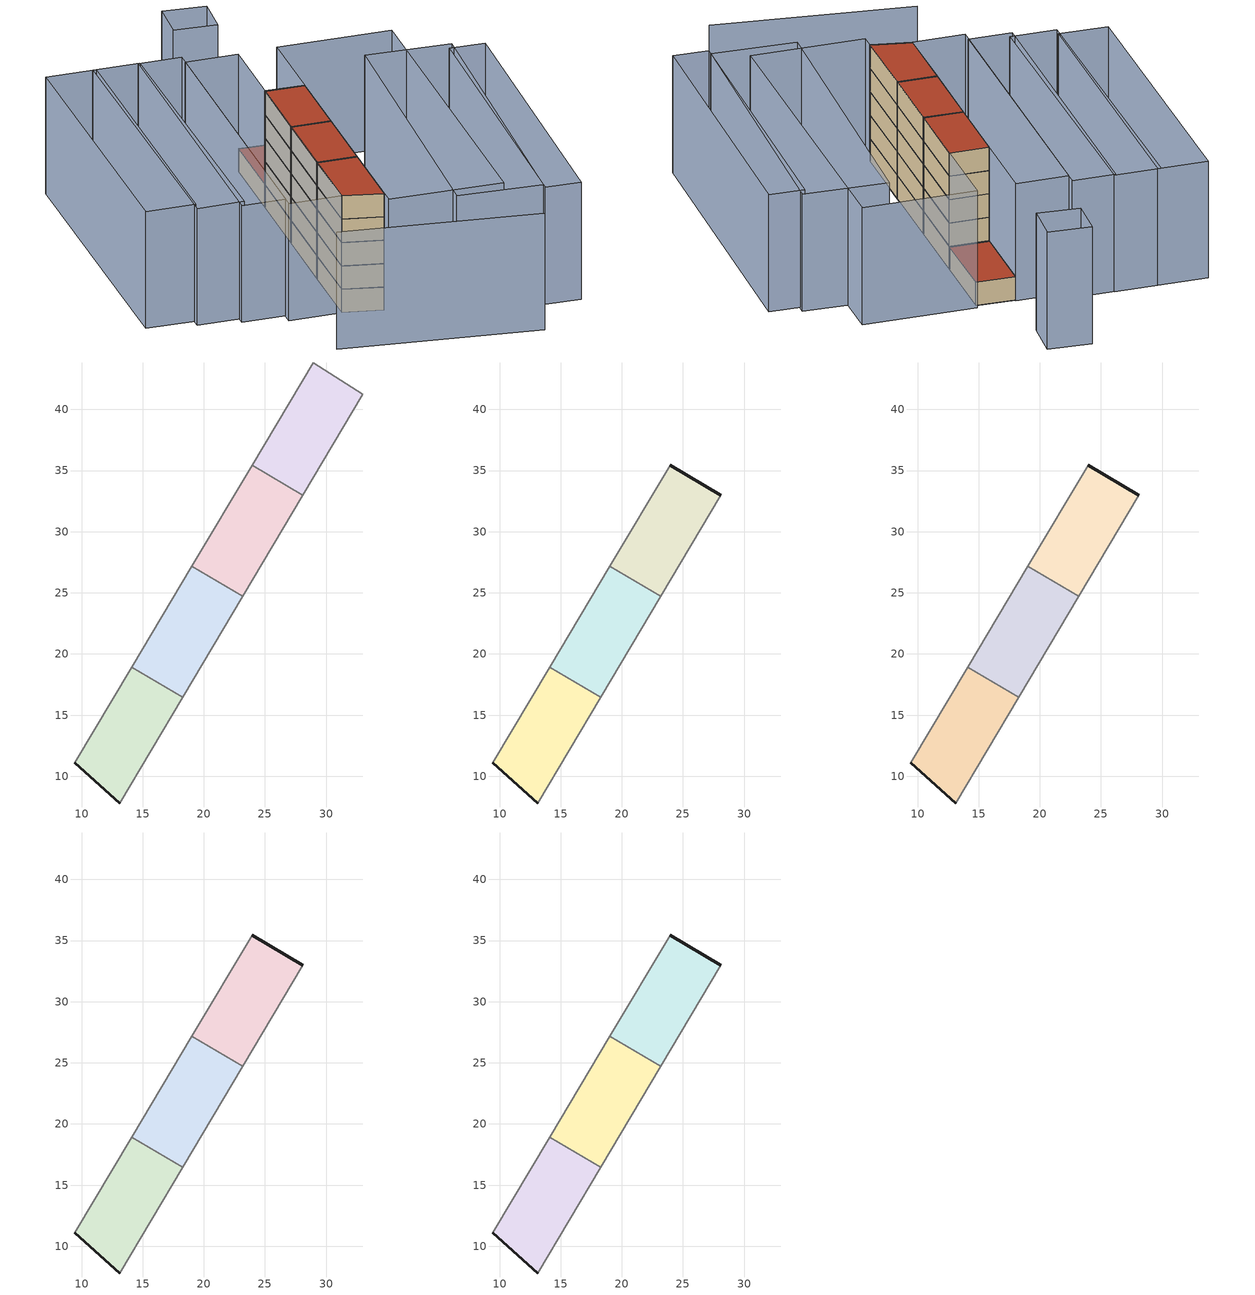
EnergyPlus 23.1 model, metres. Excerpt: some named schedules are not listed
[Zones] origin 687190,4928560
18fff07a786f9c95_F0_dwelling_0
 floor ground (EU_floor_Construction): 13.13,7.82 18.26,16.45 14.1,18.92 9.44,11.12 z0
 wall outside (EU_wall_Construction): 13.13,7.82 9.44,11.12 z0:3
 wall adiabatic (EU_wall_Construction): 18.26,16.45 13.13,7.82 / 9.44,11.12 14.1,18.92 z0:3
 wall to 18fff07a786f9c95_F0_dwelling_1 (EU_wall_Construction): 14.1,18.92 18.26,16.45 z0:3
18fff07a786f9c95_F0_dwelling_1
 floor ground (EU_floor_Construction): 18.26,16.45 23.17,24.7 19.02,27.17 14.1,18.92 z0
 wall adiabatic (EU_wall_Construction): 23.17,24.7 18.26,16.45 / 14.1,18.92 19.02,27.17 z0:3
 wall to 18fff07a786f9c95_F0_dwelling_2 (EU_wall_Construction): 19.02,27.17 23.17,24.7 z0:3
18fff07a786f9c95_F0_dwelling_2
 floor ground (EU_floor_Construction): 23.17,24.7 28.09,32.99 23.96,35.44 19.02,27.17 z0
 wall adiabatic (EU_wall_Construction): 28.09,32.99 23.17,24.7 / 19.02,27.17 23.96,35.44 z0:3
 wall to 18fff07a786f9c95_F0_dwelling_3 (EU_wall_Construction): 23.96,35.44 28.09,32.99 z0:3
18fff07a786f9c95_F0_dwelling_3
 floor ground (EU_floor_Construction): 28.09,32.99 33,41.25 28.94,43.79 23.96,35.44 z0
 wall adiabatic (EU_wall_Construction): 23.96,35.44 28.94,43.79 33,41.25 28.09,32.99 z0:3
 roof outside (EU_roof_Construction): 33,41.25 28.09,32.99 23.96,35.44 28.94,43.79 z3
18fff07a786f9c95_F1_dwelling_0
 floor to 18fff07a786f9c95_F0_dwelling_0 (EU_floor_Construction): 13.13,7.82 18.26,16.45 14.1,18.92 9.44,11.12 z3
 wall outside (EU_wall_Construction): 13.13,7.82 9.44,11.12 z3:6
 wall adiabatic (EU_wall_Construction): 18.26,16.45 13.13,7.82 / 9.44,11.12 14.1,18.92 z3:6
 wall to 18fff07a786f9c95_F1_dwelling_1 (EU_wall_Construction): 14.1,18.92 18.26,16.45 z3:6
18fff07a786f9c95_F1_dwelling_1
 floor to 18fff07a786f9c95_F0_dwelling_1 (EU_floor_Construction): 18.26,16.45 23.17,24.7 19.02,27.17 14.1,18.92 z3
 wall adiabatic (EU_wall_Construction): 23.17,24.7 18.26,16.45 / 14.1,18.92 19.02,27.17 z3:6
 wall to 18fff07a786f9c95_F1_dwelling_2 (EU_wall_Construction): 19.02,27.17 23.17,24.7 z3:6
18fff07a786f9c95_F1_dwelling_2
 floor to 18fff07a786f9c95_F0_dwelling_2 (EU_floor_Construction): 23.17,24.7 28.09,32.99 23.96,35.44 19.02,27.17 z3
 wall outside (EU_wall_Construction): 23.96,35.44 28.09,32.99 z3:6
 wall adiabatic (EU_wall_Construction): 28.09,32.99 23.17,24.7 / 19.02,27.17 23.96,35.44 z3:6
18fff07a786f9c95_F2_dwelling_0
 floor to 18fff07a786f9c95_F1_dwelling_0 (EU_floor_Construction): 13.13,7.82 18.26,16.45 14.1,18.92 9.44,11.12 z6
 wall outside (EU_wall_Construction): 13.13,7.82 9.44,11.12 z6:9
 wall adiabatic (EU_wall_Construction): 18.26,16.45 13.13,7.82 / 9.44,11.12 14.1,18.92 z6:9
 wall to 18fff07a786f9c95_F2_dwelling_1 (EU_wall_Construction): 14.1,18.92 18.26,16.45 z6:9
18fff07a786f9c95_F2_dwelling_1
 floor to 18fff07a786f9c95_F1_dwelling_1 (EU_floor_Construction): 18.26,16.45 23.17,24.7 19.02,27.17 14.1,18.92 z6
 wall adiabatic (EU_wall_Construction): 23.17,24.7 18.26,16.45 / 14.1,18.92 19.02,27.17 z6:9
 wall to 18fff07a786f9c95_F2_dwelling_2 (EU_wall_Construction): 19.02,27.17 23.17,24.7 z6:9
18fff07a786f9c95_F2_dwelling_2
 floor to 18fff07a786f9c95_F1_dwelling_2 (EU_floor_Construction): 23.17,24.7 28.09,32.99 23.96,35.44 19.02,27.17 z6
 wall outside (EU_wall_Construction): 23.96,35.44 28.09,32.99 z6:9
 wall adiabatic (EU_wall_Construction): 28.09,32.99 23.17,24.7 / 19.02,27.17 23.96,35.44 z6:9
18fff07a786f9c95_F3_dwelling_0
 floor to 18fff07a786f9c95_F2_dwelling_0 (EU_floor_Construction): 13.13,7.82 18.26,16.45 14.1,18.92 9.44,11.12 z9
 wall outside (EU_wall_Construction): 13.13,7.82 9.44,11.12 z9:12
 wall adiabatic (EU_wall_Construction): 18.26,16.45 13.13,7.82 / 9.44,11.12 14.1,18.92 z9:12
 wall to 18fff07a786f9c95_F3_dwelling_1 (EU_wall_Construction): 14.1,18.92 18.26,16.45 z9:12
18fff07a786f9c95_F3_dwelling_1
 floor to 18fff07a786f9c95_F2_dwelling_1 (EU_floor_Construction): 18.26,16.45 23.17,24.7 19.02,27.17 14.1,18.92 z9
 wall adiabatic (EU_wall_Construction): 23.17,24.7 18.26,16.45 / 14.1,18.92 19.02,27.17 z9:12
 wall to 18fff07a786f9c95_F3_dwelling_2 (EU_wall_Construction): 19.02,27.17 23.17,24.7 z9:12
18fff07a786f9c95_F3_dwelling_2
 floor to 18fff07a786f9c95_F2_dwelling_2 (EU_floor_Construction): 23.17,24.7 28.09,32.99 23.96,35.44 19.02,27.17 z9
 wall outside (EU_wall_Construction): 23.96,35.44 28.09,32.99 z9:12
 wall adiabatic (EU_wall_Construction): 28.09,32.99 23.17,24.7 / 19.02,27.17 23.96,35.44 z9:12
18fff07a786f9c95_F4_dwelling_0
 floor to 18fff07a786f9c95_F3_dwelling_0 (EU_floor_Construction): 13.13,7.82 18.26,16.45 14.1,18.92 9.44,11.12 z12
 wall outside (EU_wall_Construction): 13.13,7.82 9.44,11.12 z12:15
 wall adiabatic (EU_wall_Construction): 18.26,16.45 13.13,7.82 / 9.44,11.12 14.1,18.92 z12:15
 wall to 18fff07a786f9c95_F4_dwelling_1 (EU_wall_Construction): 14.1,18.92 18.26,16.45 z12:15
 roof outside (EU_roof_Construction): 18.26,16.45 13.13,7.82 9.44,11.12 14.1,18.92 z15
18fff07a786f9c95_F4_dwelling_1
 floor to 18fff07a786f9c95_F3_dwelling_1 (EU_floor_Construction): 18.26,16.45 23.17,24.7 19.02,27.17 14.1,18.92 z12
 wall adiabatic (EU_wall_Construction): 23.17,24.7 18.26,16.45 / 14.1,18.92 19.02,27.17 z12:15
 wall to 18fff07a786f9c95_F4_dwelling_2 (EU_wall_Construction): 19.02,27.17 23.17,24.7 z12:15
 roof outside (EU_roof_Construction): 23.17,24.7 18.26,16.45 14.1,18.92 19.02,27.17 z15
18fff07a786f9c95_F4_dwelling_2
 floor to 18fff07a786f9c95_F3_dwelling_2 (EU_floor_Construction): 23.17,24.7 28.09,32.99 23.96,35.44 19.02,27.17 z12
 wall outside (EU_wall_Construction): 23.96,35.44 28.09,32.99 z12:15
 wall adiabatic (EU_wall_Construction): 28.09,32.99 23.17,24.7 / 19.02,27.17 23.96,35.44 z12:15
 roof outside (EU_roof_Construction): 28.09,32.99 23.17,24.7 19.02,27.17 23.96,35.44 z15
shading: 2.11,5.42 21.44,-9.35 / 49.76,24.36 30.13,-7.34 / 30.13,-7.34 26.47,-5.08 / 26.47,-5.08 46.1,26.62 / 46.1,26.62 49.76,24.36 / 47.1,27.17 26.87,-4.43 / 26.87,-4.43 18.13,1.16 / 18.13,1.16 38.36,32.77 / 38.36,32.77 47.1,27.17 / 12.32,6.45 33.29,41.74 / 33.29,41.74 45.22,34.65 / 45.22,34.65 24.25,-0.64 / 24.25,-0.64 12.32,6.45 / 28.99,43.87 9.44,11.12 / 9.44,11.12 3.97,14.38 / 3.97,14.38 23.52,47.13 / 23.52,47.13 28.99,43.87 / 24.18,48.24 4.62,15.41 / 4.62,15.41 0.08,18.12 / 0.08,18.12 19.64,50.94 / 19.64,50.94 24.18,48.24 / 19.91,50.95 1.04,18.62 / 1.04,18.62 -3.86,21.48 / -3.86,21.48 15.01,53.81 / 15.01,53.81 19.91,50.95 / 15.36,53.62 -3.12,22.35 / -3.12,22.35 -8.35,25.44 / -8.35,25.44 10.12,56.72 / 10.12,56.72 15.36,53.62 / 31.57,57.71 35.97,54.76 / 35.97,54.76 33.2,50.63 / 33.2,50.63 28.8,53.59 / 28.8,53.59 31.57,57.71 z0:15
[Building]
EU S2 Campaign: North Axis=0; Terrain=City; Solar Distribution=FullExterior
[Site:Location]
Bologna: Latitude=44.5; Longitude=11.25; Time Zone=1; Elevation=37
[SizingPeriod:WeatherFileDays]
AnnualSizingPeriod: Begin Month=1; Begin Day of Month=1; End Month=12; End Day of Month=31; Day of Week for Start Day=Monday; Use Weather File Daylight Saving Period=No; Use Weather File Rain and Snow Indicators=No
[MATERIAL]
EU_InternalMass_Material: Roughness=MediumRough; Thickness=0.1; Conductivity=1; Density=1800; Specific Heat=900; Thermal Absorptance=0.9; Solar Absorptance=0.7; Visible Absorptance=0.7
[MATERIAL:NOMASS] Roughness=MediumRough; Thermal Absorptance=0.9; Solar Absorptance=0.7; Visible Absorptance=0.7
Name | Thermal Resistance
EU_wall_NoMass | 0.905828
EU_roof_NoMass | 0.37593
EU_floor_NoMass | 0.67114
[CONSTRUCTION]
EU_wall_Construction: EU_wall_NoMass
EU_roof_Construction: EU_roof_NoMass
EU_floor_Construction: EU_floor_NoMass
EU_InternalMass_Construction: EU_InternalMass_Material
[ZONE] Type=1; Multiplier=1; Ceiling Height=autocalculate; Floor Area=autocalculate; Part of Total Floor Area=Yes
Name | Volume
18fff07a786f9c95_F0_dwelling_0 | 139.19
18fff07a786f9c95_F1_dwelling_0; 18fff07a786f9c95_F2_dwelling_0; 18fff07a786f9c95_F3_dwelling_0; 18fff07a786f9c95_F4_dwelling_0 | 139.191
18fff07a786f9c95_F0_dwelling_1; 18fff07a786f9c95_F1_dwelling_1; 18fff07a786f9c95_F2_dwelling_1; 18fff07a786f9c95_F3_dwelling_1; 18fff07a786f9c95_F4_dwelling_1 | 139.211
18fff07a786f9c95_F0_dwelling_2 | 139.17
18fff07a786f9c95_F1_dwelling_2; 18fff07a786f9c95_F2_dwelling_2; 18fff07a786f9c95_F3_dwelling_2; 18fff07a786f9c95_F4_dwelling_2 | 139.171
18fff07a786f9c95_F0_dwelling_3 | 139.184
[INTERNALMASS] Construction=EU_InternalMass_Construction
Name | Zone or ZoneList | Surface Area
18fff07a786f9c95_F0_dwelling_0_EU_InternalMass | 18fff07a786f9c95_F0_dwelling_0 | 46.3968
18fff07a786f9c95_F0_dwelling_1_EU_InternalMass | 18fff07a786f9c95_F0_dwelling_1 | 46.4036
18fff07a786f9c95_F0_dwelling_2_EU_InternalMass | 18fff07a786f9c95_F0_dwelling_2 | 46.39
18fff07a786f9c95_F0_dwelling_3_EU_InternalMass | 18fff07a786f9c95_F0_dwelling_3 | 46.3945
18fff07a786f9c95_F1_dwelling_0_EU_InternalMass | 18fff07a786f9c95_F1_dwelling_0 | 61.8627
18fff07a786f9c95_F1_dwelling_1_EU_InternalMass | 18fff07a786f9c95_F1_dwelling_1 | 61.8578
18fff07a786f9c95_F1_dwelling_2_EU_InternalMass | 18fff07a786f9c95_F1_dwelling_2 | 61.8556
18fff07a786f9c95_F2_dwelling_0_EU_InternalMass | 18fff07a786f9c95_F2_dwelling_0 | 61.8627
18fff07a786f9c95_F2_dwelling_1_EU_InternalMass | 18fff07a786f9c95_F2_dwelling_1 | 61.8578
18fff07a786f9c95_F2_dwelling_2_EU_InternalMass | 18fff07a786f9c95_F2_dwelling_2 | 61.8556
18fff07a786f9c95_F3_dwelling_0_EU_InternalMass | 18fff07a786f9c95_F3_dwelling_0 | 61.8627
18fff07a786f9c95_F3_dwelling_1_EU_InternalMass | 18fff07a786f9c95_F3_dwelling_1 | 61.8578
18fff07a786f9c95_F3_dwelling_2_EU_InternalMass | 18fff07a786f9c95_F3_dwelling_2 | 61.8556
18fff07a786f9c95_F4_dwelling_0_EU_InternalMass | 18fff07a786f9c95_F4_dwelling_0 | 61.8627
18fff07a786f9c95_F4_dwelling_1_EU_InternalMass | 18fff07a786f9c95_F4_dwelling_1 | 61.8578
18fff07a786f9c95_F4_dwelling_2_EU_InternalMass | 18fff07a786f9c95_F4_dwelling_2 | 61.8556
[OTHEREQUIPMENT] Fuel Type=Electricity; Design Level Calculation Method=Watts/Area; Power per Zone Floor Area=1; Fraction Latent=0; Fraction Radiant=0; Fraction Lost=0; Carbon Dioxide Generation Rate=0; EndUse Subcategory=EU_Step8_InternalGains
Name | Zone or ZoneList or Space or SpaceList | Schedule
EU_Step8_InternalGain_18fff07a786f9c95_F0_dwelling_0_f000 | 18fff07a786f9c95_F0_dwelling_0 | EU_Step8_GainSchedule_18fff07a786f9c95_F0_dwelling_0_f000
EU_Step8_InternalGain_18fff07a786f9c95_F0_dwelling_1_f000 | 18fff07a786f9c95_F0_dwelling_1 | EU_Step8_GainSchedule_18fff07a786f9c95_F0_dwelling_1_f000
EU_Step8_InternalGain_18fff07a786f9c95_F0_dwelling_2_f000 | 18fff07a786f9c95_F0_dwelling_2 | EU_Step8_GainSchedule_18fff07a786f9c95_F0_dwelling_2_f000
EU_Step8_InternalGain_18fff07a786f9c95_F0_dwelling_3_f000 | 18fff07a786f9c95_F0_dwelling_3 | EU_Step8_GainSchedule_18fff07a786f9c95_F0_dwelling_3_f000
EU_Step8_InternalGain_18fff07a786f9c95_F1_dwelling_0_f000 | 18fff07a786f9c95_F1_dwelling_0 | EU_Step8_GainSchedule_18fff07a786f9c95_F1_dwelling_0_f000
EU_Step8_InternalGain_18fff07a786f9c95_F1_dwelling_1_f000 | 18fff07a786f9c95_F1_dwelling_1 | EU_Step8_GainSchedule_18fff07a786f9c95_F1_dwelling_1_f000
EU_Step8_InternalGain_18fff07a786f9c95_F1_dwelling_2_f000 | 18fff07a786f9c95_F1_dwelling_2 | EU_Step8_GainSchedule_18fff07a786f9c95_F1_dwelling_2_f000
EU_Step8_InternalGain_18fff07a786f9c95_F2_dwelling_0_f000 | 18fff07a786f9c95_F2_dwelling_0 | EU_Step8_GainSchedule_18fff07a786f9c95_F2_dwelling_0_f000
EU_Step8_InternalGain_18fff07a786f9c95_F2_dwelling_1_f000 | 18fff07a786f9c95_F2_dwelling_1 | EU_Step8_GainSchedule_18fff07a786f9c95_F2_dwelling_1_f000
EU_Step8_InternalGain_18fff07a786f9c95_F2_dwelling_2_f000 | 18fff07a786f9c95_F2_dwelling_2 | EU_Step8_GainSchedule_18fff07a786f9c95_F2_dwelling_2_f000
EU_Step8_InternalGain_18fff07a786f9c95_F3_dwelling_0_f000 | 18fff07a786f9c95_F3_dwelling_0 | EU_Step8_GainSchedule_18fff07a786f9c95_F3_dwelling_0_f000
EU_Step8_InternalGain_18fff07a786f9c95_F3_dwelling_1_f000 | 18fff07a786f9c95_F3_dwelling_1 | EU_Step8_GainSchedule_18fff07a786f9c95_F3_dwelling_1_f000
EU_Step8_InternalGain_18fff07a786f9c95_F3_dwelling_2_f000 | 18fff07a786f9c95_F3_dwelling_2 | EU_Step8_GainSchedule_18fff07a786f9c95_F3_dwelling_2_f000
EU_Step8_InternalGain_18fff07a786f9c95_F4_dwelling_0_f000 | 18fff07a786f9c95_F4_dwelling_0 | EU_Step8_GainSchedule_18fff07a786f9c95_F4_dwelling_0_f000
EU_Step8_InternalGain_18fff07a786f9c95_F4_dwelling_1_f000 | 18fff07a786f9c95_F4_dwelling_1 | EU_Step8_GainSchedule_18fff07a786f9c95_F4_dwelling_1_f000
EU_Step8_InternalGain_18fff07a786f9c95_F4_dwelling_2_f000 | 18fff07a786f9c95_F4_dwelling_2 | EU_Step8_GainSchedule_18fff07a786f9c95_F4_dwelling_2_f000
[ZONEVENTILATION:DESIGNFLOWRATE] Schedule=EU_AlwaysOn; Design Flow Rate Calculation Method=AirChanges/Hour; Air Changes per Hour=0.73129; Ventilation Type=Natural; Fan Pressure Rise=0; Fan Total Efficiency=1; Constant Term Coefficient=1; Temperature Term Coefficient=0; Velocity Term Coefficient=0; Velocity Squared Term Coefficient=0; Minimum Indoor Temperature=-100; Maximum Indoor Temperature=100; Delta Temperature=-100; Minimum Outdoor Temperature=-100; Maximum Outdoor Temperature=100; Maximum Wind Speed=40
Name | Zone or ZoneList or Space or SpaceList
EU_ConstantAir_18fff07a786f9c95_F0_dwelling_0 | 18fff07a786f9c95_F0_dwelling_0
EU_ConstantAir_18fff07a786f9c95_F0_dwelling_1 | 18fff07a786f9c95_F0_dwelling_1
EU_ConstantAir_18fff07a786f9c95_F0_dwelling_2 | 18fff07a786f9c95_F0_dwelling_2
EU_ConstantAir_18fff07a786f9c95_F0_dwelling_3 | 18fff07a786f9c95_F0_dwelling_3
EU_ConstantAir_18fff07a786f9c95_F1_dwelling_0 | 18fff07a786f9c95_F1_dwelling_0
EU_ConstantAir_18fff07a786f9c95_F1_dwelling_1 | 18fff07a786f9c95_F1_dwelling_1
EU_ConstantAir_18fff07a786f9c95_F1_dwelling_2 | 18fff07a786f9c95_F1_dwelling_2
EU_ConstantAir_18fff07a786f9c95_F2_dwelling_0 | 18fff07a786f9c95_F2_dwelling_0
EU_ConstantAir_18fff07a786f9c95_F2_dwelling_1 | 18fff07a786f9c95_F2_dwelling_1
EU_ConstantAir_18fff07a786f9c95_F2_dwelling_2 | 18fff07a786f9c95_F2_dwelling_2
EU_ConstantAir_18fff07a786f9c95_F3_dwelling_0 | 18fff07a786f9c95_F3_dwelling_0
EU_ConstantAir_18fff07a786f9c95_F3_dwelling_1 | 18fff07a786f9c95_F3_dwelling_1
EU_ConstantAir_18fff07a786f9c95_F3_dwelling_2 | 18fff07a786f9c95_F3_dwelling_2
EU_ConstantAir_18fff07a786f9c95_F4_dwelling_0 | 18fff07a786f9c95_F4_dwelling_0
EU_ConstantAir_18fff07a786f9c95_F4_dwelling_1 | 18fff07a786f9c95_F4_dwelling_1
EU_ConstantAir_18fff07a786f9c95_F4_dwelling_2 | 18fff07a786f9c95_F4_dwelling_2
[HVACTEMPLATE:THERMOSTAT] Constant Heating Setpoint=20; Constant Cooling Setpoint=50
EU_HeatOnly_18fff07a786f9c95_F0_dwelling_0; EU_HeatOnly_18fff07a786f9c95_F0_dwelling_1; EU_HeatOnly_18fff07a786f9c95_F0_dwelling_2; EU_HeatOnly_18fff07a786f9c95_F0_dwelling_3; EU_HeatOnly_18fff07a786f9c95_F1_dwelling_0; EU_HeatOnly_18fff07a786f9c95_F1_dwelling_1; EU_HeatOnly_18fff07a786f9c95_F1_dwelling_2; EU_HeatOnly_18fff07a786f9c95_F2_dwelling_0; EU_HeatOnly_18fff07a786f9c95_F2_dwelling_1; EU_HeatOnly_18fff07a786f9c95_F2_dwelling_2; EU_HeatOnly_18fff07a786f9c95_F3_dwelling_0; EU_HeatOnly_18fff07a786f9c95_F3_dwelling_1; EU_HeatOnly_18fff07a786f9c95_F3_dwelling_2; EU_HeatOnly_18fff07a786f9c95_F4_dwelling_0; EU_HeatOnly_18fff07a786f9c95_F4_dwelling_1; EU_HeatOnly_18fff07a786f9c95_F4_dwelling_2
[HVACTEMPLATE:ZONE:IDEALLOADSAIRSYSTEM] System Availability Schedule=EU_AlwaysOn; Maximum Heating Supply Air Temperature=50; Minimum Cooling Supply Air Temperature=13; Maximum Heating Supply Air Humidity Ratio=0.0156; Minimum Cooling Supply Air Humidity Ratio=0.0077; Heating Limit=NoLimit; Cooling Limit=NoLimit; Heating Availability Schedule=EU_AlwaysOn; Cooling Availability Schedule=EU_CoolingOff; Dehumidification Control Type=ConstantSensibleHeatRatio; Cooling Sensible Heat Ratio=0.7; Dehumidification Setpoint=60; Humidification Control Type=None; Humidification Setpoint=30; Outdoor Air Method=None; Outdoor Air Flow Rate per Person=0.00944; Outdoor Air Flow Rate per Zone Floor Area=0; Outdoor Air Flow Rate per Zone=0; Demand Controlled Ventilation Type=None; Outdoor Air Economizer Type=NoEconomizer; Heat Recovery Type=None; Sensible Heat Recovery Effectiveness=0.7; Latent Heat Recovery Effectiveness=0.65
Name | Template Thermostat
18fff07a786f9c95_F0_dwelling_0 | EU_HeatOnly_18fff07a786f9c95_F0_dwelling_0
18fff07a786f9c95_F0_dwelling_1 | EU_HeatOnly_18fff07a786f9c95_F0_dwelling_1
18fff07a786f9c95_F0_dwelling_2 | EU_HeatOnly_18fff07a786f9c95_F0_dwelling_2
18fff07a786f9c95_F0_dwelling_3 | EU_HeatOnly_18fff07a786f9c95_F0_dwelling_3
18fff07a786f9c95_F1_dwelling_0 | EU_HeatOnly_18fff07a786f9c95_F1_dwelling_0
18fff07a786f9c95_F1_dwelling_1 | EU_HeatOnly_18fff07a786f9c95_F1_dwelling_1
18fff07a786f9c95_F1_dwelling_2 | EU_HeatOnly_18fff07a786f9c95_F1_dwelling_2
18fff07a786f9c95_F2_dwelling_0 | EU_HeatOnly_18fff07a786f9c95_F2_dwelling_0
18fff07a786f9c95_F2_dwelling_1 | EU_HeatOnly_18fff07a786f9c95_F2_dwelling_1
18fff07a786f9c95_F2_dwelling_2 | EU_HeatOnly_18fff07a786f9c95_F2_dwelling_2
18fff07a786f9c95_F3_dwelling_0 | EU_HeatOnly_18fff07a786f9c95_F3_dwelling_0
18fff07a786f9c95_F3_dwelling_1 | EU_HeatOnly_18fff07a786f9c95_F3_dwelling_1
18fff07a786f9c95_F3_dwelling_2 | EU_HeatOnly_18fff07a786f9c95_F3_dwelling_2
18fff07a786f9c95_F4_dwelling_0 | EU_HeatOnly_18fff07a786f9c95_F4_dwelling_0
